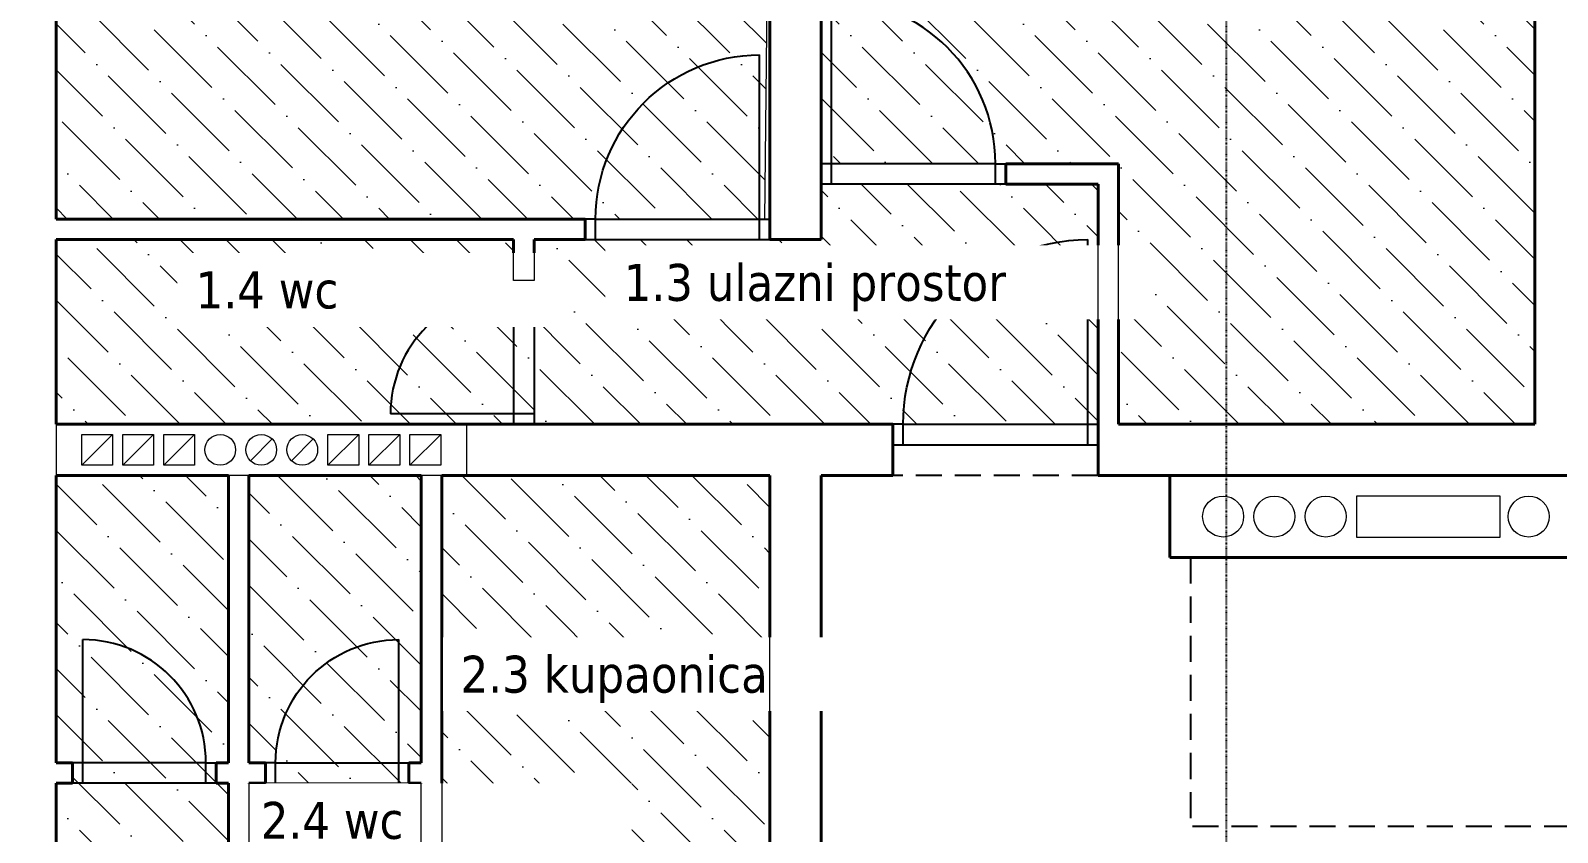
# Model space of a CAD drawing. Header units: millimetres. Extents: x 195897 to 285417, y -229751 to -116129.
# Drawn here: x 209407 to 210151, y -222588 to -222197 of the extents above; entities that cross this region are included whole.
import ezdxf

# ---------------------------------------------------------------- set-up
doc = ezdxf.new("R2010")
doc.units = ezdxf.units.MM
doc.header["$PDMODE"] = 2
doc.linetypes.add('ACAD_ISO03W100', pattern=[30, 12, -18])
doc.linetypes.add('HIDDENX2', pattern=[19.05, 12.7, -6.35])
doc.layers.get('0').update_dxf_attribs({"lineweight": 0})
doc.layers.get('Defpoints').update_dxf_attribs({"color": 250, "lineweight": 0})
for name, color, linetype, lineweight in [('06-hatch_grijano', 30, 'Continuous', 0), ('07-kote', 70, 'Continuous', 9), ('TP_01 - 0.50', 1, 'Continuous', 40), ('TP_07 - 0.20', 255, 'Continuous', 20)]:
    doc.layers.add(name, color=color, linetype=linetype, lineweight=lineweight)
for name, color, linetype in [('TP_Hidden', 8, 'HIDDENX2'), ('TP_Otvori', 8, 'Continuous'), ('TP_Otvori.block', 8, 'Continuous'), ('zidovi', 1, 'Continuous')]:
    doc.layers.add(name, color=color, linetype=linetype)
doc.styles.add('OPIS', font='hrcom.shx', dxfattribs={"width": 0.8, "height": 20})
doc.styles.add('tahoma10', font='tahoma.ttf', dxfattribs={"height": 2})
doc.dimstyles.new('ISO-25', dxfattribs={"dimtxt": 20, "dimasz": 10, "dimexe": 10, "dimexo": 10, "dimgap": 4, "dimtad": 1, "dimdec": 0, "dimtxsty": 'OPIS', "dimblk": 'ARCHTICK', "dimcen": 10, "dimdle": 10, "dimadec": 0, "dimazin": 0, "dimtfac": 1, "dimtdec": 0, "dimtix": 1, "dimtmove": 0, "dimatfit": 3, "dimldrblk": 'ARCHTICK', "dimfxl": 10, "dimfxlon": 1, "dimarcsym": 0})

# ---------------------------------------------------------------- blocks, each defined once
blk = doc.blocks.new('*U658')
at = {"layer": 'TP_Otvori'}
for p, q in [((5, 0), (5, 60)), ((5, 0), (0, 0)), ((65, 0), (5, 0)), ((5, -10), (5, 0)), ((65, -10), (65, 0)), ((65, 0), (70, 0)), ((70, -10), (0, -10))]:
    blk.add_line(p, q, dxfattribs=at)
blk.add_arc((5, 0), 60, 0.00001, 90.00001, dxfattribs=at)
blk = doc.blocks.new('*U654')
at = {"layer": 'TP_Otvori'}
for p, q in [((5, 0), (5, 80)), ((5, 0), (0, 0)), ((85, 0), (5, 0)), ((5, -10), (5, 0)), ((85, -10), (85, 0)), ((85, 0), (90, 0)), ((90, -10), (0, -10))]:
    blk.add_line(p, q, dxfattribs=at)
blk.add_arc((5, 0), 80, 0.00001, 90.00001, dxfattribs=at)
blk = doc.blocks.new('*U656')
at = {"layer": 'TP_Otvori'}
for p, q in [((5, 0), (5, 90)), ((5, 0), (0, 0)), ((95, 0), (5, 0)), ((5, -10), (5, 0)), ((95, -10), (95, 0)), ((95, 0), (100, 0)), ((100, -10), (0, -10))]:
    blk.add_line(p, q, dxfattribs=at)
blk.add_arc((5, 0), 90, 0.00001, 90.00001, dxfattribs=at)
blk = doc.blocks.new('_ArchTick')
at = {"color": 0, "linetype": 'ByBlock', "lineweight": 0, "const_width": 0.15}
blk.add_lwpolyline([(-0.5, -0.5), (0.5, 0.5)], dxfattribs=at)
blk = doc.blocks.new('*D1151')
at = {"layer": '07-kote', "color": 0, "linetype": 'ByBlock', "lineweight": -2, "ltscale": 5, "transparency": 16777216}
for p, q in [((208722.36, -221724.03), (208722.36, -223524.03)), ((208732.36, -221734.03), (208712.36, -221734.03)), ((208732.36, -223514.03), (208712.36, -223514.03))]:
    blk.add_line(p, q, dxfattribs=at)
at = {"layer": 'Defpoints', "color": 0, "linetype": 'ByBlock', "ltscale": 5, "transparency": 16777216}
for p in [(209792.44, -221734.03), (208722.36, -223514.03), (209394.44, -223514.03)]:
    blk.add_point(p, dxfattribs=at)
at = {"layer": '07-kote', "color": 0, "linetype": 'ByBlock', "lineweight": -2, "ltscale": 5, "transparency": 16777216, "xscale": 10, "yscale": 10, "zscale": 10}
for p, rotation in [((208722.36, -221734.03), 90), ((208722.36, -223514.03), 270)]:
    blk.add_blockref('_ArchTick', p, dxfattribs=dict(at, rotation=rotation))
at = {"layer": '07-kote', "color": 0, "linetype": 'ByBlock', "ltscale": 5, "transparency": 16777216, "insert": (208708.36, -222624.03), "char_height": 20, "attachment_point": 5, "rotation": 90, "style": 'OPIS'}
blk.add_mtext('1780', dxfattribs=at)

msp = doc.modelspace()

# ---------------------------------------------------------------- hatches: boundary and pattern name
at = {"layer": '06-hatch_grijano'}
h = msp.add_hatch(dxfattribs=at)
h.set_pattern_fill('ANSI36', color=256, scale=5, angle=270, style=0)
h.paths.add_polyline_path([(209792.44, -221889.03), (210140.44, -221889.03), (210140.44, -222389.03), (209937.44, -222389.03), (209937.44, -222262.03), (209792.44, -222262.03)])
h.paths.add_polyline_path([(209877.22, -222116.84), (210095.74, -222116.84), (210095.74, -222077.96), (209877.22, -222077.96)], flags=24)
h.paths.add_polyline_path([(209688.94, -222339.31), (209888.6, -222339.31), (209888.6, -222300.43), (209688.94, -222300.43)], flags=9)
h = msp.add_hatch(dxfattribs=at)
h.set_pattern_fill('ANSI36', color=256, scale=5, angle=270, style=0)
h.paths.add_polyline_path([(209767.44, -222061.03), (209419.44, -222061.03), (209419.44, -222289.03), (209764.94, -222289.03)])
h.paths.add_polyline_path([(209542.59, -222159.76), (209645.02, -222159.76), (209645.02, -222120.88), (209542.59, -222120.88)], flags=24)
h = msp.add_hatch(dxfattribs=at)
h.set_pattern_fill('ANSI36', color=256, scale=5, angle=270, style=0)
h.paths.add_polyline_path([(209394.44, -222209.03), (209046.44, -222209.03), (209046.44, -222790.03), (209394.44, -222790.03), (209394.44, -222770.03), (209419.44, -222770.03), (209419.44, -222790.03), (209767.44, -222790.03), (209767.44, -222414.03), (209607.44, -222414.03), (209607.44, -222660.03), (209687.44, -222660.03), (209687.44, -222670.03), (209591.44, -222670.03), (209591.44, -222660.03), (209597.44, -222660.03), (209597.44, -222564.03), (209591.44, -222564.03), (209591.44, -222554.03), (209597.44, -222554.03), (209597.44, -222414.03), (209513.44, -222414.03), (209513.44, -222554.03), (209521.44, -222554.03), (209521.44, -222564.03), (209513.44, -222564.03), (209513.44, -222660.03), (209521.44, -222660.03), (209521.44, -222670.03), (209497.44, -222670.03), (209497.44, -222660.03), (209503.44, -222660.03), (209503.44, -222564.03), (209497.44, -222564.03), (209497.44, -222554.03), (209503.44, -222554.03), (209503.44, -222414.03), (209419.44, -222414.03), (209419.44, -222554.03), (209427.44, -222554.03), (209427.44, -222564.03), (209419.44, -222564.03), (209419.44, -222660.03), (209427.44, -222660.03), (209427.44, -222670.03), (209394.44, -222670.03)])
h.paths.add_polyline_path([(209451.68, -222722.6), (209651.34, -222722.6), (209651.34, -222683.71), (209451.68, -222683.71)], flags=24)
h.paths.add_polyline_path([(209137.22, -222494.11), (209355.74, -222494.11), (209355.74, -222455.23), (209137.22, -222455.23)], flags=24)
h.paths.add_polyline_path([(209167.32, -222529.53), (209279.92, -222529.53), (209279.92, -222490.65), (209167.32, -222490.65)], flags=24)
h.paths.add_polyline_path([(209688.94, -222339.31), (209888.6, -222339.31), (209888.6, -222300.43), (209688.94, -222300.43)], flags=9)
h.paths.add_polyline_path([(209480.23, -222342.25), (209561.29, -222342.25), (209561.29, -222303.37), (209480.23, -222303.37)], flags=25)
h = msp.add_hatch(dxfattribs=at)
h.set_pattern_fill('ANSI36', color=256, scale=5, angle=270, style=0)
h.paths.add_polyline_path([(209642.44, -222299.03), (209419.44, -222299.03), (209419.44, -222389.03), (209927.44, -222389.03), (209927.44, -222272.03), (209792.44, -222272.03), (209792.44, -222299.03), (209652.44, -222299.03), (209652.44, -222319.03), (209642.44, -222319.03)])
h.paths.add_polyline_path([(209688.94, -222339.31), (209888.6, -222339.31), (209888.6, -222300.43), (209688.94, -222300.43)], flags=24)
h.paths.add_polyline_path([(209480.23, -222342.25), (209561.29, -222342.25), (209561.29, -222303.37), (209480.23, -222303.37)], flags=24)

# ---------------------------------------------------------------- linework, layer by layer
at = {"layer": '06-hatch_grijano', "linetype": 'ByBlock', "ltscale": 5}
for points in [[(209767.44, -222061.03), (209419.44, -222061.03), (209419.44, -222289.03), (209764.94, -222289.03), (209767.44, -222061.03)], [(209503.44, -222660.03), (209503.44, -222564.03), (209497.44, -222564.03), (209497.44, -222554.03), (209503.44, -222554.03), (209503.44, -222414.03), (209419.44, -222414.03), (209419.44, -222554.03), (209427.44, -222554.03), (209427.44, -222564.03), (209419.44, -222564.03), (209419.44, -222660.03)]]:
    msp.add_lwpolyline(points, dxfattribs=at)
at = {"layer": 'TP_01 - 0.50'}
for p, q in [((209767.44, -222299.03), (209767.44, -221787.03)), ((209792.44, -222299.03), (209792.44, -221787.03)), ((210140.44, -222211.03), (210140.44, -221787.03)), ((209419.44, -222289.03), (209419.44, -222061.03)), ((210140.44, -222389.03), (210140.44, -222211.03)), ((209937.44, -222262.03), (209882.44, -222262.03)), ((209882.44, -222272.03), (209882.44, -222262.03)), ((209937.44, -222389.03), (209937.44, -222262.03)), ((209927.44, -222272.03), (209882.44, -222272.03)), ((209927.44, -222389.03), (209927.44, -222272.03)), ((209677.44, -222289.03), (209419.44, -222289.03)), ((209677.44, -222299.03), (209677.44, -222289.03)), ((209419.44, -222306.03), (209419.44, -222299.03)), ((209642.44, -222299.03), (209419.44, -222299.03)), ((209642.44, -222299.03), (209642.44, -222319.03)), ((209677.44, -222299.03), (209652.44, -222299.03)), ((209652.44, -222299.03), (209652.44, -222319.03)), ((209792.44, -222299.03), (209767.44, -222299.03)), ((209419.44, -222389.03), (209419.44, -222306.03)), ((209642.44, -222319.03), (209652.44, -222319.03)), ((209767.44, -222389.03), (209419.44, -222389.03)), ((209419.44, -222389.03), (209551.44, -222389.03)), ((209561.44, -222389.03), (209767.44, -222389.03)), ((209792.44, -222389.03), (209767.44, -222389.03)), ((209827.44, -222389.03), (209792.44, -222389.03)), ((209827.44, -222389.03), (209827.44, -222414.03)), ((209927.44, -222389.03), (209927.44, -222414.03)), ((209963.44, -222389.03), (209937.44, -222389.03)), ((209963.44, -222389.03), (210065.44, -222389.03)), ((210065.44, -222389.03), (210140.44, -222389.03)), ((209419.44, -222414.03), (209419.44, -222554.03)), ((209503.44, -222414.03), (209419.44, -222414.03)), ((209503.44, -222414.03), (209503.44, -222554.03)), ((209513.44, -222414.03), (209513.44, -222554.03)), ((209597.44, -222414.03), (209513.44, -222414.03)), ((209597.44, -222414.03), (209597.44, -222554.03)), ((209607.44, -222414.03), (209607.44, -222660.03)), ((209767.44, -222414.03), (209607.44, -222414.03)), ((209767.44, -222414.03), (209767.44, -222660.03)), ((209792.44, -222414.03), (209792.44, -222670.03)), ((209827.44, -222414.03), (209792.44, -222414.03)), ((210343.44, -222414.03), (209927.44, -222414.03)), ((209962.44, -222454.03), (209962.44, -222414.03)), ((209962.44, -222454.03), (210343.44, -222454.03)), ((209419.44, -222554.03), (209427.44, -222554.03)), ((209427.44, -222554.03), (209427.44, -222564.03)), ((209497.44, -222554.03), (209503.44, -222554.03)), ((209497.44, -222554.03), (209497.44, -222564.03)), ((209521.44, -222554.03), (209513.44, -222554.03)), ((209521.44, -222554.03), (209521.44, -222564.03)), ((209597.44, -222554.03), (209591.44, -222554.03)), ((209591.44, -222554.03), (209591.44, -222564.03)), ((209419.44, -222564.03), (209419.44, -222660.03)), ((209419.44, -222564.03), (209427.44, -222564.03)), ((209497.44, -222564.03), (209503.44, -222564.03)), ((209503.44, -222564.03), (209503.44, -222660.03)), ((209513.44, -222564.03), (209513.44, -222660.03)), ((209513.44, -222564.03), (209521.44, -222564.03)), ((209597.44, -222564.03), (209591.44, -222564.03)), ((209597.44, -222564.03), (209597.44, -222660.03))]:
    msp.add_line(p, q, dxfattribs=at)
at = {"layer": 'TP_07 - 0.20'}
for p, q in [((209419.44, -222389.03), (209619.44, -222389.03)), ((209419.44, -222389.03), (209419.44, -222414.03)), ((209619.44, -222389.03), (209619.44, -222414.03)), ((209446.94, -222394.03), (209431.94, -222409.03)), ((209466.94, -222394.03), (209451.94, -222409.03)), ((209486.94, -222394.03), (209471.94, -222409.03)), ((209524.75, -222396.23), (209514.14, -222406.84)), ((209544.75, -222396.23), (209534.14, -222406.84)), ((209566.94, -222394.03), (209551.94, -222409.03)), ((209586.94, -222394.03), (209571.94, -222409.03)), ((209606.94, -222394.03), (209591.94, -222409.03)), ((209619.44, -222414.03), (209419.44, -222414.03))]:
    msp.add_line(p, q, dxfattribs=at)
for points in [[(209431.94, -222394.03), (209446.94, -222394.03), (209446.94, -222409.03), (209431.94, -222409.03)], [(209451.94, -222394.03), (209466.94, -222394.03), (209466.94, -222409.03), (209451.94, -222409.03)], [(209471.94, -222394.03), (209486.94, -222394.03), (209486.94, -222409.03), (209471.94, -222409.03)], [(209551.94, -222394.03), (209566.94, -222394.03), (209566.94, -222409.03), (209551.94, -222409.03)], [(209571.94, -222394.03), (209586.94, -222394.03), (209586.94, -222409.03), (209571.94, -222409.03)], [(209591.94, -222394.03), (209606.94, -222394.03), (209606.94, -222409.03), (209591.94, -222409.03)], [(210123.44, -222424.03), (210053.44, -222424.03), (210053.44, -222444.03), (210123.44, -222444.03)]]:
    msp.add_lwpolyline(points, close=True, dxfattribs=at)
for centre, radius in [((209499.44, -222401.53), 7.5), ((209519.44, -222401.53), 7.5), ((209539.44, -222401.53), 7.5), ((209988.44, -222434.03), 10), ((210013.44, -222434.03), 10), ((210038.44, -222434.03), 10), ((210137.44, -222434.03), 10)]:
    msp.add_circle(centre, radius, dxfattribs=at)
at = {"layer": 'TP_Hidden'}
for p, q in [((209927.44, -222414.03), (209827.44, -222414.03)), ((209972.44, -222454.03), (209972.44, -222585.03)), ((209973.44, -222585.03), (210328.44, -222585.03))]:
    msp.add_line(p, q, dxfattribs=at)
at = {"layer": 'zidovi', "linetype": 'ACAD_ISO03W100', "ltscale": 0.02}
msp.add_line((209990.07, -223554.3), (209990.07, -221614.54), dxfattribs=at)

# ---------------------------------------------------------------- block references
at = {"layer": 'TP_Otvori.block'}
for name, p in [('*U654', (209792.44, -222262.03)), ('*U658', (209427.44, -222554.03))]:
    msp.add_blockref(name, p, dxfattribs=at)
at = {"layer": 'TP_Otvori.block', "xscale": -1}
for name, p in [('*U654', (209767.44, -222289.03)), ('*U656', (209927.44, -222389.03)), ('*U658', (209591.44, -222554.03))]:
    msp.add_blockref(name, p, dxfattribs=at)
at = {"layer": 'TP_Otvori.block', "rotation": 90.00000000000001}
msp.add_blockref('*U658', (209642.44, -222389.03), dxfattribs=at)

# ---------------------------------------------------------------- next in the draw order: texts
at = {"layer": '07-kote', "linetype": 'ByBlock', "ltscale": 5, "char_height": 18, "attachment_point": 1, "style": 'tahoma10', "bg_fill": 2}
for s, width, insert in [('\\pt90;1.4 wc ', 171.7931, (209487.46, -222314.58)), ('\\pt90;1.3 ulazni prostor ', 245.8402, (209696.17, -222310.89)), ('\\pt90;2.3 kupaonica ', 171.7931, (209616.64, -222501.87))]:
    msp.add_mtext_dynamic_manual_height_columns(s, width=width, gutter_width=10, heights=[2.54], dxfattribs=dict(at, insert=insert))
at = {"layer": '07-kote', "insert": (209519.2, -222573.13), "char_height": 18, "attachment_point": 1, "style": 'tahoma10', "bg_fill": 2}
msp.add_mtext_dynamic_manual_height_columns('\\pt90;2.4 wc ', width=171.7931, gutter_width=10, heights=[2.54], dxfattribs=at)

# ---------------------------------------------------------------- next in the draw order: linework, layer by layer
at = {"layer": '06-hatch_grijano', "linetype": 'ByBlock', "ltscale": 5}
for points in [[(209792.44, -221889.03), (210140.44, -221889.03), (210140.44, -222389.03), (209937.44, -222389.03), (209937.44, -222262.03), (209792.44, -222262.03), (209792.44, -221889.03)], [(209642.44, -222299.03), (209419.44, -222299.03), (209419.44, -222389.03), (209927.44, -222389.03), (209927.44, -222272.03), (209792.44, -222272.03), (209792.44, -222299.03), (209652.44, -222299.03), (209652.44, -222319.03), (209642.44, -222319.03), (209642.44, -222299.03)], [(209597.44, -222660.03), (209597.44, -222564.03), (209591.44, -222564.03), (209591.44, -222554.03), (209597.44, -222554.03), (209597.44, -222414.03), (209513.44, -222414.03), (209513.44, -222554.03), (209521.44, -222554.03), (209521.44, -222564.03), (209513.44, -222564.03), (209513.44, -222660.03)], [(209767.44, -222790.03), (209767.44, -222414.03), (209607.44, -222414.03), (209607.44, -222660.03)]]:
    msp.add_lwpolyline(points, dxfattribs=at)

# ---------------------------------------------------------------- next in the draw order: dimensions: what is measured, and where the dimension line sits
at = {"layer": '07-kote', "linetype": 'ByBlock', "ltscale": 5}
dim = msp.add_linear_dim(base=(208722.36, -223514.03), p1=(209792.44, -221734.03), p2=(209394.44, -223514.03), angle=90, dimstyle='ISO-25', dxfattribs=at)
dim.commit()
dim.dimension.update_dxf_attribs({"geometry": '*D1151', "text_midpoint": (208708.36, -222624.03)})

doc.saveas('drawing.dxf')
